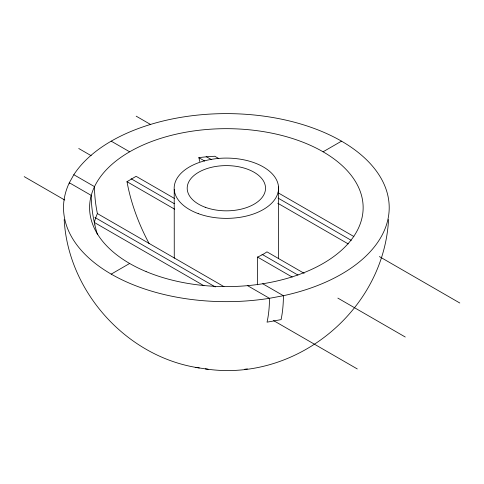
<?xml version="1.0" encoding="UTF-8"?>
<svg xmlns="http://www.w3.org/2000/svg" width="484" height="484" viewBox="0 0 484 484"><rect width="100%" height="100%" fill="white"/><g stroke="black" fill="none" stroke-linecap="round" stroke-linejoin="round"><path stroke-width="0.73" d="M388.555 219.585C383.697 310.734 295.555 382.669 205.331 368.875M247.56 285.657L269.473 298.307A141.528 81.711 60 0 1 267.053 322.162L281.089 319.628A148.189 85.559 60 0 0 283.4 295.706A162.848 94.023 0 0 0 341.516 141.159A162.848 94.023 0 0 0 73.828 174.712L69.327 182.752A141.473 81.681 60 0 0 69.327 183.817M149.175 243.652A136.555 78.789 60 0 1 126.996 181.675L136.113 176.309L174.615 198.537M94.918 224.909L94.356 222.465A110.521 63.809 60 0 1 91.234 195.403L69.327 182.752A162.848 94.023 0 0 0 111.211 274.119L129.645 263.478M323.082 151.801L341.516 141.159M244.626 369.286L247.397 368.875M64.172 219.585C68.177 292.318 127.207 357.386 199.335 367.955M195.227 367.338L208.108 369.286M218.75 158.522L214.835 156.259A133.239 76.926 0 0 0 198.785 157.639L204.659 161.027M278.155 192.82L353.883 236.537M136.192 116.178L150.572 124.479M206.142 156.562L211.375 159.581M278.058 198.083L351.275 240.354M379.389 256.587L459.8 303.008M277.749 203.226L348.232 243.918M111.211 141.159L129.645 151.801M304.146 273.321L266.95 251.843A52.193 30.135 0 0 1 257.548 257.058L257.548 284.804M78.741 148.503L91.173 155.685M131.091 178.729L174.276 203.661M261.959 254.281L297.944 275.063M337.862 298.108L405.259 337.021M126.965 181.669L174.7 209.227M257.548 257.058L292.203 277.072M73.828 174.712L94.507 186.649A118.882 68.637 60 0 0 97.393 213.577A133.239 76.926 0 0 0 94.356 222.465L203.982 285.754M262.721 283.769L283.4 295.706L269.473 298.307A162.848 94.023 0 0 1 111.211 274.119M97.399 213.577L223.953 286.637M24.2 176.636L64.771 200.055M94.87 217.437L215.271 286.945M273.508 320.571L357.265 368.929M278.512 186.957L278.53 258.752M174.216 189.498L174.264 258.19M199.783 161.583A115.858 66.683 59.9 0 1 198.894 157.663M97.484 234.692A109.687 63.495 59.9 0 1 94.822 224.885M198.174 213.589A52.193 30.135 0 0 0 278.506 189.643A52.193 30.135 0 0 0 202.421 161.45A52.193 30.135 0 0 0 198.174 213.589M205.21 207.255A39.162 22.609 0 0 0 265.486 189.292A39.162 22.609 0 0 0 208.398 168.136A39.162 22.609 0 0 0 205.21 207.255M146.107 271.584A136.784 78.971 0 0 0 362.413 215.797A136.784 78.971 0 0 0 170.574 135.538A136.784 78.971 0 0 0 146.107 271.584"/></g></svg>
